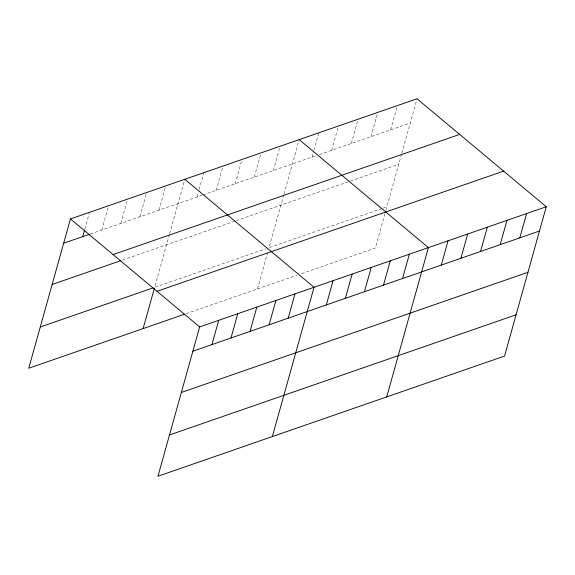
<?xml version="1.0" encoding="UTF-8"?>
<svg xmlns="http://www.w3.org/2000/svg" width="575" height="575" viewBox="0 0 575 575"><rect width="100%" height="100%" fill="white"/><g stroke="black" fill="none" stroke-linecap="round" stroke-linejoin="round"><path stroke-width="0.43" stroke-dasharray="2.88 2.16" d="M84.82 229.08L89.262 213.174M101.782 230.007L108.56 205.721M120.843 223.402L127.621 199.115M139.905 216.789L146.69 192.503M158.973 210.177L165.751 185.897M169.395 234.514L154.646 287.335L265.707 248.824M169.632 233.651L184.812 179.285M197.096 196.959L198.267 192.776M199.202 189.427L203.873 172.68M216.157 190.354L222.942 166.067M235.225 183.741L242.003 159.455M254.287 177.129L261.064 152.849M273.348 170.523L280.126 146.237M257.507 288.93L267.583 252.835M283.77 194.853L269.021 247.674L381.958 208.517M284.014 193.998L299.194 139.632M312.053 157.104L313.691 151.239M313.921 150.406L318.83 132.818M331.689 150.291L338.474 126.011M351.332 143.484L358.11 119.198M370.976 136.67L377.753 112.391M390.612 129.864L397.397 105.577M384.948 213.692L375.346 248.069L300.057 274.174M385.911 210.256L401.616 153.999M401.853 153.137L417.033 98.771M90.182 234.032L202.069 195.234M202.896 194.947L316.142 155.681M319.42 154.553L410.255 123.057M122.59 260.058L235.304 220.972M236.138 220.685L349.636 181.333M350.455 181.053L398.734 164.306M382.777 208.236L386.867 206.813M186.228 313.648L296.786 275.31"/><path stroke-width="0.86" d="M546.25 206.756L199.654 326.931L157.967 476.229L504.562 356.054L546.25 206.756L417.033 98.771L70.438 218.946L28.75 368.244L184.568 314.223M82.721 236.62L84.59 229.921M143.125 328.591L154.409 288.19M211.931 344.605L218.716 320.318M230.999 337.992L237.777 313.706M250.06 331.387L256.838 307.1M269.122 324.774L275.899 300.488M288.183 318.162L294.968 293.882M272.342 436.576L314.029 287.27L184.812 179.285M326.312 304.944L333.09 280.665M345.374 298.339L352.152 274.052M364.435 291.726L371.22 267.44M383.503 285.114L390.281 260.834M402.565 278.508L409.342 254.222M386.723 396.915L428.404 247.617L299.194 139.632M441.269 265.089L448.047 240.803M460.906 258.276L467.691 233.996M480.549 251.469L487.327 227.182M500.185 244.655L506.97 220.376M519.829 237.849L526.607 213.562M63.653 243.225L89.348 234.32M113.074 254.581L459.677 134.406M52.138 284.481L120.93 260.633M40.272 326.988L152.986 287.91M157.011 291.295L503.607 171.12M192.869 351.21L539.472 231.042M181.355 392.466L527.951 272.291M169.481 434.973L516.084 314.798M70.438 218.946L199.654 326.931"/></g></svg>
